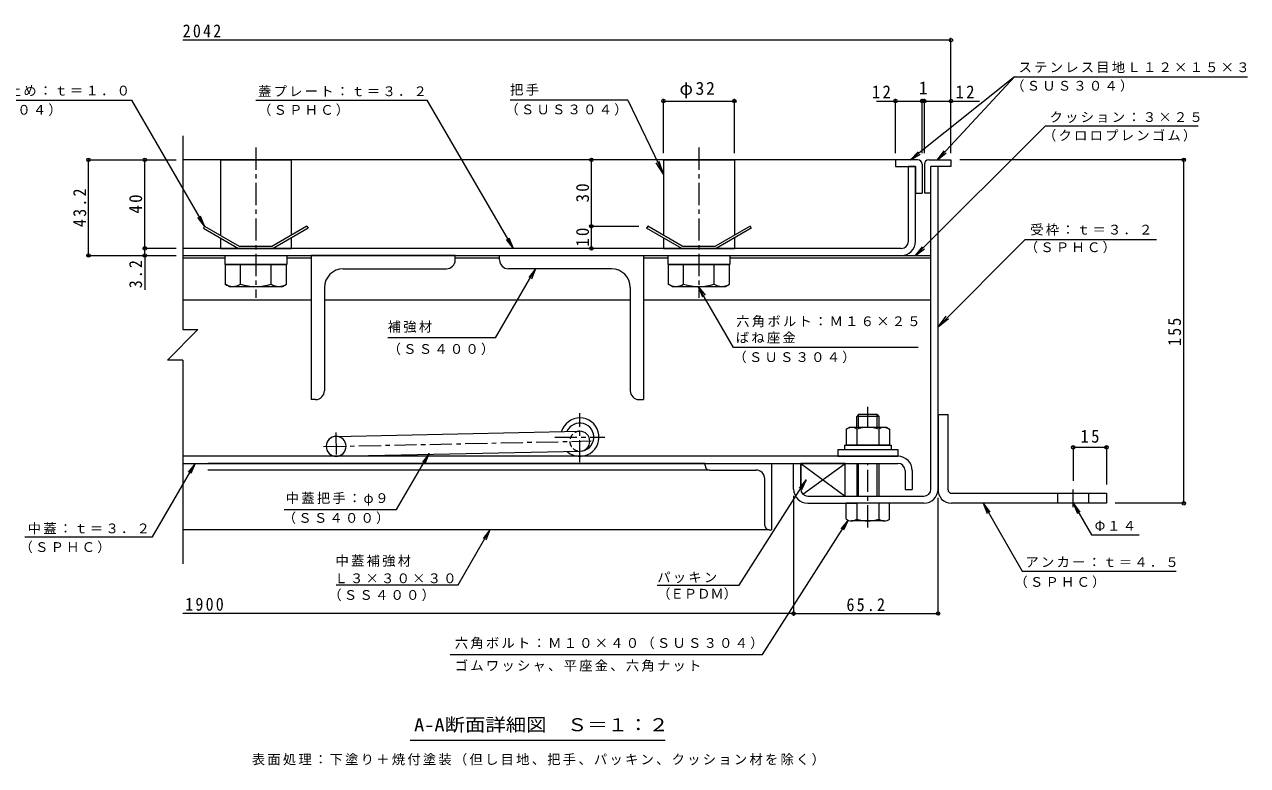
# Model space of a CAD drawing. Units: millimetres on the paper, enlarged 10 times, with parts at other scales. Extents: x -2660 to 2752, y -1962 to 1834.
# Drawn here: x -8 to 2752, y 161 to 1834 of the extents above; entities that cross this region are included whole.
import ezdxf
from ezdxf.enums import TextEntityAlignment as Align

# ---------------------------------------------------------------- set-up
doc = ezdxf.new("R2010")
doc.units = ezdxf.units.MM
doc.header["$LTSCALE"] = 10
doc.header["$PDMODE"] = 32
doc.header["$PDSIZE"] = 8
doc.linetypes.add('CHAIN1', pattern=[8, 5, -1, 1, -1])
doc.linetypes.add('DASHED1', pattern=[1.8, 1.2, -0.6])
for name, color, linetype, lineweight in [('D-1', 2, 'Continuous', 9), ('D-2', 3, 'Continuous', 9), ('D-3', 4, 'Continuous', 9), ('D-5', 7, 'Continuous', 9), ('D-6', 6, 'Continuous', 9), ('D-7', 5, 'Continuous', 5), ('D-9', 134, 'Continuous', 5), ('D-A', 3, 'Continuous', 9), ('D-B', 6, 'Continuous', 9), ('D-C', 2, 'Continuous', 9), ('D-E', 3, 'Continuous', 9), ('D-F', 7, 'Continuous', 9)]:
    doc.layers.add(name, color=color, linetype=linetype, lineweight=lineweight)
doc.styles.add('ＭＳ ゴシック', font='')
doc.styles.get('ＭＳ ゴシック').set_extended_font_data('MS Gothic')

msp = doc.modelspace()

# ---------------------------------------------------------------- linework, layer by layer
at = {"layer": 'D-1'}
for p, q in [((2037.93, 785.21), (2037.93, 1513.21)), ((2053.93, 785.21), (2053.93, 1513.21)), ((1743.93, 785.21), (1743.93, 843.21)), ((1759.93, 769.21), (2021.93, 769.21)), ((1759.93, 753.21), (1870.43, 753.21)), ((2021.93, 753.21), (1920.43, 753.21))]:
    msp.add_line(p, q, dxfattribs=at)
msp.add_lwpolyline([(1727.93, 785.21), (1727.93, 843.21), (1743.93, 843.21)], dxfattribs=at)
for centre, radius, start, end in [((1759.93, 785.21), 32, 180, 270), ((1759.93, 785.21), 16, 180, 270), ((2021.93, 785.21), 16, 270, 0), ((2021.93, 785.21), 32, 270, 0)]:
    msp.add_arc(centre, radius, start, end, dxfattribs=at)
at = {"layer": 'D-2'}
for p, q in [((2002.93, 1513.21), (1986.93, 1513.21)), ((1986.93, 1344.21), (1986.93, 1513.21)), ((2002.93, 1344.21), (2002.93, 1513.21)), ((1970.93, 1328.21), (349.21, 1328.21)), ((349.21, 1312.21), (1970.93, 1312.21))]:
    msp.add_line(p, q, dxfattribs=at)
at = {"layer": 'D-2', "linetype": 'CHAIN1'}
for p, q in [((1245.43, 845.72), (1245.43, 956.7)), ((1188.69, 902.46), (1302.17, 902.46))]:
    msp.add_line(p, q, dxfattribs=at)
at = {"layer": 'D-2'}
for centre, radius, start, end in [((1970.93, 1344.21), 16, 270, 0), ((1970.93, 1344.21), 32, 270, 0), ((1245.43, 902.46), 43.25, 228.42634, 163.35534), ((1245.43, 902.46), 31.75, 271.76079, 156.52842)]:
    msp.add_arc(centre, radius, start, end, dxfattribs=at)
at = {"layer": 'D-3'}
for p, q in [((1957.93, 1528.21), (349.21, 1528.21)), ((2017.93, 1518.21), (2017.93, 1453.21)), ((2022.93, 1518.21), (2022.93, 1453.21)), ((2032.93, 1528.21), (2082.93, 1528.21)), ((2037.93, 1453.21), (2037.93, 1513.21)), ((2002.93, 1453.21), (2017.93, 1453.21)), ((2037.93, 1453.21), (2022.93, 1453.21)), ((629.62, 1378.21), (551.68, 1333.21)), ((1475.34, 1328.21), (1396.24, 1373.88)), ((1629.62, 1378.21), (1551.68, 1333.21)), ((1632.12, 1373.88), (1553.02, 1328.21)), ((1629.62, 1378.21), (1632.12, 1373.88)), ((475.34, 1328.21), (553.02, 1328.21)), ((1475.34, 1328.21), (1553.02, 1328.21)), ((1476.68, 1333.21), (1551.68, 1333.21))]:
    msp.add_line(p, q, dxfattribs=at)
for points in [[(2007.93, 1528.21), (1957.93, 1528.21), (1957.93, 1513.21), (2002.93, 1513.21), (2002.93, 1453.21)], [(2082.93, 1528.21), (2082.93, 1513.21), (2037.93, 1513.21)], [(398.74, 1378.21), (396.24, 1373.88), (475.34, 1328.21)], [(398.74, 1378.21), (476.68, 1333.21), (551.68, 1333.21)], [(629.62, 1378.21), (632.12, 1373.88), (553.02, 1328.21)], [(1476.68, 1333.21), (1398.74, 1378.21), (1396.24, 1373.88)]]:
    msp.add_lwpolyline(points, dxfattribs=at)
for centre, start, end in [((2007.93, 1518.21), 0, 90), ((2032.93, 1518.21), 90, 180)]:
    msp.add_arc(centre, 10, start, end, dxfattribs=at)
at = {"layer": 'D-5'}
for p, q in [((2226.48, 1715.61), (1991.84, 1528.21)), ((2226.48, 1715.61), (2052.96, 1528.21)), ((2226.48, 1715.61), (2752.32, 1715.61)), ((-185.47, 1662.96), (233.47, 1662.96)), ((233.47, 1662.96), (398.74, 1378.21)), ((513.99, 1662.96), (901.17, 1662.96)), ((1095.47, 1328.21), (901.17, 1662.96)), ((1353.77, 1662.96), (1088.15, 1662.96)), ((1353.77, 1662.96), (1434.18, 1495.87)), ((2295.99, 1604.98), (2003.22, 1312.21)), ((2295.99, 1604.98), (2640.53, 1604.98)), ((1991.85, 1528.21), (2009.18, 1546.23)), ((2052.96, 1528.21), (2067.41, 1548.61)), ((1434.18, 1495.87), (1417.76, 1520.97)), ((1434.18, 1495.87), (1424.81, 1524.37)), ((1991.85, 1528.21), (2013.25, 1541.13)), ((2052.96, 1528.21), (2072.2, 1544.18)), ((398.74, 1378.21), (383.48, 1398.01)), ((398.74, 1378.21), (389.12, 1401.28)), ((1095.47, 1328.21), (1080.2, 1348.01)), ((1095.47, 1328.21), (1085.85, 1351.28)), ((2003.22, 1312.21), (2018.44, 1332.04)), ((2003.22, 1312.21), (2023.05, 1327.43)), ((2250.33, 1348.59), (2053.93, 1151.52)), ((2250.33, 1348.59), (2546.67, 1348.59)), ((1055.37, 1126.5), (1145.75, 1282.21)), ((1145.75, 1282.21), (1130.49, 1262.41)), ((1145.75, 1282.21), (1136.13, 1259.13)), ((1512.77, 1242.21), (1527.99, 1222.38)), ((1512.77, 1242.21), (1522.34, 1219.11)), ((1592.02, 1104.95), (1512.77, 1242.21)), ((2053.93, 1151.52), (2072.15, 1175.35)), ((2053.93, 1151.52), (2077.7, 1169.82)), ((1055.37, 1126.5), (811.82, 1126.5)), ((2009, 1104.95), (1592.02, 1104.95)), ((905.45, 865.86), (890.18, 846.06)), ((905.45, 865.86), (895.83, 842.79)), ((280.87, 677.39), (377.12, 843.21)), ((377.12, 843.21), (361.85, 823.41)), ((377.12, 843.21), (367.5, 820.13)), ((1604.69, 568.09), (1756.42, 806.19)), ((1756.42, 806.19), (1740.35, 787.04)), ((1756.42, 806.19), (1745.85, 783.54)), ((2155.32, 753.21), (2164.88, 730.11)), ((2155.32, 753.21), (2170.54, 733.38)), ((2358.93, 753.21), (2368.5, 730.11)), ((2358.93, 753.21), (2374.15, 733.38)), ((2358.93, 753.21), (2400.05, 682)), ((970.73, 569.26), (1042.67, 693.21)), ((1042.67, 693.21), (1027.41, 673.41)), ((1042.67, 693.21), (1033.05, 670.13)), ((1657.97, 412.09), (1850.89, 714.84)), ((1850.89, 714.84), (1834.81, 695.69)), ((1850.89, 714.84), (1840.32, 692.18)), ((-6.85, 677.39), (280.87, 677.39)), ((2400.05, 682), (2508.1, 682)), ((695.36, 569.26), (970.73, 569.26)), ((1420.13, 568.09), (1604.69, 568.09)), ((953.1, 412.09), (1657.97, 412.09)), ((1437.69, 217.6), (862.69, 217.6))]:
    msp.add_line(p, q, dxfattribs=at)
for points in [[(578.05, 738.94), (831.78, 738.94), (905.45, 865.86)], [(2155.32, 753.21), (2243.82, 599.91), (2591.26, 599.91)]]:
    msp.add_lwpolyline(points, dxfattribs=at)
at = {"layer": 'D-6'}
for p, q in [((349.21, 1312.21), (2037.93, 1312.21)), ((349.21, 1307.21), (444.18, 1307.21)), ((584.18, 1307.21), (639.18, 1307.21)), ((964.18, 1307.21), (1064.18, 1307.21)), ((1389.18, 1307.21), (1444.18, 1307.21)), ((1584.18, 1307.21), (2037.93, 1307.21)), ((349.21, 1212.21), (639.18, 1212.21)), ((669.18, 1212.21), (1359.18, 1212.21)), ((1389.18, 1212.21), (2037.93, 1212.21)), ((694.96, 904.2), (1245.43, 915.71)), ((695.9, 859.21), (1245.43, 870.7)), ((1245.43, 870.7), (1245.9, 870.71)), ((1743.93, 843.21), (1743.93, 785.21)), ((1748.45, 774.07), (1843.93, 843.21))]:
    msp.add_line(p, q, dxfattribs=at)
at = {"layer": 'D-6', "linetype": 'CHAIN1'}
for p, q in [((694.77, 913.21), (696.03, 853.34)), ((666.92, 881.12), (1270.71, 893.74))]:
    msp.add_line(p, q, dxfattribs=at)
at = {"layer": 'D-6'}
msp.add_lwpolyline([(1759.93, 769.21), (1843.93, 769.21), (1843.93, 843.21), (1743.93, 843.21), (1843.93, 769.21)], dxfattribs=at)
at = {"layer": 'D-6', "linetype": 'DASHED1'}
msp.add_arc((1245.43, 893.21), 22.5, 90, 270, dxfattribs=at)
at = {"layer": 'D-6'}
for centre, start, end in [((1245.43, 893.21), 270, 90), ((695.43, 881.71), 90, 270), ((695.43, 881.71), 270, 90)]:
    msp.add_arc(centre, 22.5, start, end, dxfattribs=at)
at = {"layer": 'D-7', "linetype": 'CHAIN1'}
for p, q in [((1895.43, 924.21), (1895.43, 970.87)), ((1895.43, 698.82), (1895.43, 843.21))]:
    msp.add_line(p, q, dxfattribs=at)
at = {"layer": 'D-7'}
for p, q in [((1874.49, 953.21), (1870.43, 949.15)), ((1920.43, 949.15), (1870.43, 949.15)), ((1870.43, 924.21), (1870.43, 949.15)), ((1916.37, 953.21), (1874.49, 953.21)), ((1874.49, 924.21), (1874.49, 953.21)), ((1916.37, 953.21), (1920.43, 949.15)), ((1916.37, 924.21), (1916.37, 953.21)), ((1920.43, 949.15), (1920.43, 925.71)), ((1920.43, 949.15), (1920.43, 924.21)), ((1870.43, 843.21), (1870.43, 769.21)), ((1874.49, 769.21), (1874.49, 843.21)), ((1916.37, 769.21), (1916.37, 843.21)), ((1920.43, 843.21), (1920.43, 769.21)), ((1944.43, 753.21), (1846.43, 753.21)), ((1846.43, 717.68), (1846.43, 753.21)), ((1870.43, 753.21), (1870.43, 717.68)), ((1920.43, 753.21), (1920.43, 717.68)), ((1944.43, 717.68), (1944.43, 753.21)), ((1932.43, 713.21), (1858.43, 713.21))]:
    msp.add_line(p, q, dxfattribs=at)
at = {"layer": 'D-7', "color": 2, "lineweight": 9}
for p, q in [((1846.36, 920.41), (1852.93, 924.21)), ((1846.36, 920.41), (1846.36, 884.21)), ((1937.93, 924.21), (1852.93, 924.21)), ((1870.9, 920.41), (1870.9, 884.21)), ((1919.97, 920.41), (1919.97, 884.21))]:
    msp.add_line(p, q, dxfattribs=at)
at = {"layer": 'D-7', "color": 6, "lineweight": 9}
for p, q in [((1842.93, 884.21), (1842.93, 874.21)), ((1842.93, 874.21), (1947.93, 874.21))]:
    msp.add_line(p, q, dxfattribs=at)
at = {"layer": 'D-7', "color": 134}
for p, q in [((1827.93, 874.21), (1827.93, 859.21)), ((1827.93, 874.21), (1962.93, 874.21)), ((1827.93, 859.21), (1962.93, 859.21)), ((1962.93, 874.21), (1962.93, 859.21))]:
    msp.add_line(p, q, dxfattribs=at)
at = {"layer": 'D-7', "color": 2, "lineweight": 9}
msp.add_lwpolyline([(1937.93, 924.21), (1944.51, 920.41), (1944.51, 884.21), (1846.36, 884.21)], dxfattribs=at)
at = {"layer": 'D-7', "color": 6, "lineweight": 9}
msp.add_lwpolyline([(1842.93, 884.21), (1947.93, 884.21), (1947.93, 874.21)], dxfattribs=at)
at = {"layer": 'D-7', "color": 2, "lineweight": 9}
for centre, radius, start, end in [((1860.84, 895.33), 28.97, 94.38438, 120), ((1857.86, 900.01), 24.21, 57.42749, 88.18784), ((1895.43, 843.01), 81.2, 72.41188, 107.5881), ((1933, 900.01), 24.21, 91.81215, 122.57249), ((1930.02, 895.33), 28.97, 59.99998, 85.6156)]:
    msp.add_arc(centre, radius, start, end, dxfattribs=at)
at = {"layer": 'D-7'}
for centre, radius, start, end in [((1858.43, 731.54), 18.33, 229.1022, 310.89809), ((1895.43, 785.29), 72.08, 249.70546, 290.29454), ((1932.43, 731.54), 18.33, 229.10191, 310.8978)]:
    msp.add_arc(centre, radius, start, end, dxfattribs=at)
at = {"layer": 'D-9'}
for p, q in [((639.18, 1312.21), (639.18, 987.21)), ((964.18, 1312.21), (639.18, 1312.21)), ((964.18, 1302.16), (964.18, 1312.21)), ((1064.18, 1312.21), (1389.18, 1312.21)), ((1064.18, 1302.16), (1064.18, 1312.21)), ((1389.18, 1312.21), (1389.18, 987.21)), ((711.68, 1282.21), (944.23, 1282.21)), ((1316.68, 1282.21), (1084.13, 1282.21)), ((669.18, 1239.71), (669.18, 1007.16)), ((1359.18, 1239.71), (1359.18, 1007.16)), ((649.23, 987.21), (639.18, 987.21)), ((1379.13, 987.21), (1389.18, 987.21))]:
    msp.add_line(p, q, dxfattribs=at)
for centre, radius, start, end in [((944.18, 1302.21), 20, 270.13706, 359.86294), ((1084.18, 1302.21), 20, 180.13706, 269.86294), ((711.68, 1239.71), 42.5, 90, 180), ((1316.68, 1239.71), 42.5, 0, 90), ((649.18, 1007.21), 20, 270.13706, 359.86294), ((1379.18, 1007.21), 20, 180.13706, 269.86294)]:
    msp.add_arc(centre, radius, start, end, dxfattribs=at)
at = {"layer": 'D-A'}
for p, q in [((1963.43, 859.21), (349.21, 859.21)), ((349.21, 843.21), (1963.43, 843.21)), ((1979.43, 827.21), (1979.43, 784.21)), ((1995.43, 827.21), (1995.43, 784.21)), ((1979.43, 784.21), (1995.43, 784.21))]:
    msp.add_line(p, q, dxfattribs=at)
for radius in [32, 16]:
    msp.add_arc((1963.43, 827.21), radius, 0, 90, dxfattribs=at)
at = {"layer": 'D-B'}
for p, q in [((1527.93, 843.21), (405.74, 843.21)), ((1537.93, 828.21), (405.74, 828.21)), ((1527.93, 843.21), (1677.93, 843.21)), ((1527.93, 838.21), (1527.93, 843.21)), ((1537.93, 828.21), (1642.93, 828.21)), ((1677.93, 843.21), (1677.93, 693.21)), ((1662.93, 703.21), (1662.93, 808.21)), ((1672.93, 693.21), (349.21, 693.21)), ((1672.93, 693.21), (1677.93, 693.21))]:
    msp.add_line(p, q, dxfattribs=at)
for centre, radius, start, end in [((1537.93, 838.21), 10, 180, 270), ((1642.93, 808.21), 20, 0, 90), ((1672.93, 703.21), 10, 180, 270)]:
    msp.add_arc(centre, radius, start, end, dxfattribs=at)
at = {"layer": 'D-C', "linetype": 'CHAIN1'}
for p, q in [((514.18, 1555.89), (514.18, 1216.58)), ((1514.18, 1555.89), (1514.18, 1216.58))]:
    msp.add_line(p, q, dxfattribs=at)
at = {"layer": 'D-C'}
for p, q in [((434.18, 1528.21), (594.18, 1528.21)), ((434.18, 1528.21), (434.18, 1357.75)), ((594.18, 1528.21), (594.18, 1357.75)), ((1434.18, 1528.21), (1434.18, 1357.75)), ((1434.18, 1528.21), (1594.18, 1528.21)), ((1594.18, 1528.21), (1594.18, 1357.75)), ((434.18, 1351.97), (434.18, 1328.21)), ((434.18, 1328.21), (594.18, 1328.21)), ((594.18, 1351.97), (594.18, 1328.21)), ((1434.18, 1351.97), (1434.18, 1328.21)), ((1434.18, 1328.21), (1594.18, 1328.21)), ((1594.18, 1351.97), (1594.18, 1328.21))]:
    msp.add_line(p, q, dxfattribs=at)
at = {"layer": 'D-C', "color": 134, "lineweight": 5}
for p, q in [((444.18, 1312.21), (584.18, 1312.21)), ((584.18, 1312.21), (584.18, 1292.21)), ((1444.18, 1312.21), (1444.18, 1292.21)), ((1444.18, 1312.21), (1584.18, 1312.21)), ((1584.18, 1312.21), (1584.18, 1292.21)), ((1444.18, 1292.21), (1584.18, 1292.21))]:
    msp.add_line(p, q, dxfattribs=at)
at = {"layer": 'D-C', "color": 5, "lineweight": 5}
for p, q in [((479.54, 1247.57), (479.54, 1292.21)), ((548.82, 1247.57), (548.82, 1292.21)), ((583.46, 1247.57), (583.46, 1292.21)), ((1444.9, 1292.21), (1444.9, 1247.57)), ((1583.46, 1292.21), (1444.9, 1292.21)), ((1479.54, 1247.57), (1479.54, 1292.21)), ((1548.82, 1247.57), (1548.82, 1292.21)), ((1583.46, 1247.57), (1583.46, 1292.21)), ((454.18, 1242.21), (444.9, 1247.57)), ((454.18, 1242.21), (574.18, 1242.21)), ((574.18, 1242.21), (583.46, 1247.57)), ((1454.18, 1242.21), (1444.9, 1247.57))]:
    msp.add_line(p, q, dxfattribs=at)
at = {"layer": 'D-C', "color": 134, "lineweight": 5}
msp.add_lwpolyline([(444.18, 1312.21), (444.18, 1292.21), (584.18, 1292.21)], dxfattribs=at)
at = {"layer": 'D-C', "color": 5, "lineweight": 5}
for points in [[(583.46, 1292.21), (444.9, 1292.21), (444.9, 1247.57)], [(1454.18, 1242.21), (1574.18, 1242.21), (1583.46, 1247.57)]]:
    msp.add_lwpolyline(points, dxfattribs=at)
for centre, radius, start, end in [((465.35, 1282.98), 40.89, 240, 265.61574), ((461.14, 1276.38), 34.18, 271.81354, 302.57069), ((514.18, 1356.85), 114.64, 252.41203, 287.58795), ((567.23, 1276.38), 34.18, 237.42929, 268.18645), ((563.02, 1282.98), 40.89, 274.38425, 299.99998), ((1465.35, 1282.98), 40.89, 240, 265.61574), ((1461.14, 1276.38), 34.18, 271.81354, 302.57069), ((1514.18, 1356.85), 114.64, 252.41203, 287.58795), ((1567.23, 1276.38), 34.18, 237.42929, 268.18645), ((1563.02, 1282.98), 40.89, 274.38425, 299.99998)]:
    msp.add_arc(centre, radius, start, end, dxfattribs=at)
at = {"layer": 'D-E'}
for p, q in [((2053.93, 953.21), (2053.93, 785.21)), ((2053.93, 953.21), (2076.43, 953.21)), ((2076.43, 783.21), (2076.43, 953.21)), ((2083.93, 775.71), (2433.93, 775.71)), ((2323.93, 753.21), (2323.93, 775.71)), ((2393.93, 753.21), (2393.93, 775.71)), ((2433.93, 775.71), (2433.93, 753.21)), ((2433.93, 753.21), (2083.93, 753.21))]:
    msp.add_line(p, q, dxfattribs=at)
at = {"layer": 'D-E', "linetype": 'CHAIN1'}
msp.add_line((2358.93, 744.48), (2358.93, 783.92), dxfattribs=at)
at = {"layer": 'D-E'}
for radius, start in [(30, 176.17647), (7.5, 180.00027)]:
    msp.add_arc((2083.93, 783.21), radius, start, 270, dxfattribs=at)
at = {"layer": 'D-F'}
for p, q in [((2082.93, 1798.02), (349.21, 1798.02)), ((2082.93, 1543.21), (2082.93, 1803.02)), ((1434.18, 1543.21), (1434.18, 1665.83)), ((1434.18, 1660.83), (1594.18, 1660.83)), ((1594.18, 1543.21), (1594.18, 1665.83)), ((1915.07, 1660.83), (2017.93, 1660.83)), ((1957.93, 1543.21), (1957.93, 1665.83)), ((2017.93, 1543.21), (2017.93, 1665.83)), ((2017.93, 1660.83), (2022.93, 1660.83)), ((2022.93, 1543.21), (2022.93, 1665.83)), ((2022.93, 1660.83), (2147.28, 1660.83)), ((133.68, 1528.21), (334.21, 1528.21)), ((136.68, 1312.21), (136.68, 1528.21)), ((1271.53, 1378.21), (1271.53, 1528.21)), ((2611.56, 1528.21), (2102.93, 1528.21)), ((2608.56, 753.21), (2608.56, 1528.21)), ((1268.53, 1378.21), (1378.74, 1378.21)), ((1271.53, 1328.21), (1271.53, 1378.21)), ((334.21, 1328.21), (258.91, 1328.21)), ((133.68, 1312.21), (334.21, 1312.21)), ((263.91, 1312.21), (263.91, 1234.66)), ((349.21, 1076.3), (314.81, 1076.3)), ((349.21, 1076.3), (349.21, 616.67)), ((2358.93, 882.46), (2358.93, 803.92)), ((2358.93, 879.46), (2433.93, 879.46)), ((2433.93, 882.46), (2433.93, 795.71)), ((1727.93, 770.21), (1727.93, 499.42)), ((2053.93, 501.42), (2053.93, 765.21)), ((2611.56, 753.21), (2453.93, 753.21)), ((1727.93, 504.42), (349.21, 504.42)), ((1727.93, 504.42), (2053.93, 504.42))]:
    msp.add_line(p, q, dxfattribs=at)
for points in [[(349.21, 1582.47), (349.21, 1145.12), (383.62, 1145.12), (314.81, 1076.3)], [(263.91, 1312.21), (263.91, 1328.21), (263.91, 1528.21)]]:
    msp.add_lwpolyline(points, dxfattribs=at)
for p in [(2082.93, 1798.02), (1434.18, 1660.83), (1594.18, 1660.83), (1957.93, 1660.83), (2017.93, 1660.83), (2022.93, 1660.83), (2082.93, 1660.83), (136.68, 1528.21), (263.91, 1528.21), (1271.53, 1528.21), (2608.56, 1528.21), (1271.53, 1378.21), (263.91, 1328.21), (1271.53, 1328.21), (136.68, 1312.21), (263.91, 1312.21), (2358.93, 879.46), (2433.93, 879.46), (2608.56, 753.21), (1727.93, 504.42), (2053.93, 504.42)]:
    msp.add_point(p, dxfattribs=at)

# ---------------------------------------------------------------- texts
at = {"layer": 'D-5', "style": 'ＭＳ ゴシック'}
msp.add_text('（ＥＰＤＭ）', height=21.99, dxfattribs=at).set_placement((1420.13, 531.53), align=Align.BOTTOM_LEFT)
at = {"layer": 'D-5', "color": 2, "style": 'ＭＳ ゴシック', "width": 1.15}
msp.add_text('A-A断面詳細図\u3000Ｓ＝１：２', height=29.33, dxfattribs=at).set_placement((871.44, 230.1), align=Align.BOTTOM_LEFT)
at = {"layer": 'D-5', "char_height": 21.99, "attachment_point": 7, "style": 'ＭＳ ゴシック'}
for s, insert in [('\\T1.17;ステンレス目地Ｌ１２×１５×３', (2235.67, 1723.78)), ('\\T1.17;モルタル止め：ｔ＝１．０', (-185.87, 1671.96)), ('\\T1.17;蓋プレート：ｔ＝３．２', (519.32, 1670.51)), ('\\T1.17;把手', (1088.15, 1672.8)), ('\\T1.17;（ＳＵＳ３０４）', (2218.84, 1681.34)), ('\\T1.17;（ＳＵＳ３０４）', (1077.44, 1627.89)), ('\\T1.17;（ＳＵＳ３０４）', (-199.43, 1627.05)), ('\\T1.17;（ＳＰＨＣ）', (519.32, 1626.84)), ('\\T1.17;クッション：３×２５', (2305.54, 1611.31)), ('\\T1.17;（クロロプレンゴム）', (2290.73, 1569.21)), ('\\T1.17;受枠：ｔ＝３．２', (2261.83, 1357.15)), ('\\T1.17;（ＳＰＨＣ）', (2249.67, 1317)), ('\\T1.17;補強材', (811.82, 1137.98)), ('\\T1.17;六角ボルト：Ｍ１６×２５', (1598.55, 1150.3)), ('\\T1.17;ばね座金', (1597.5, 1113.58)), ('\\T1.17;（ＳＳ４００）', (811.82, 1087.45)), ('\\T1.17;（ＳＵＳ３０４）', (1592.02, 1069.09)), ('\\T1.17;中蓋把手：φ９', (581.77, 747.83)), ('\\T1.17;（ＳＳ４００）', (575.13, 706.29)), ('\\T1.17;中蓋：ｔ＝３．２', (-0.42, 683.08)), ('\\T1.17;Φ１４', (2407.35, 690.52)), ('\\T1.17;（ＳＰＨＣ）', (-19.09, 640.52)), ('\\T1.17;中蓋補強材', (694.08, 609.76)), ('\\T1.17;アンカー：ｔ＝４．５', (2251.13, 608.43)), ('\\T1.17;Ｌ３×３０×３０', (691.73, 572.57)), ('\\T1.17;パッキン', (1420.13, 572.91)), ('\\T1.17;（ＳＰＨＣ）', (2226.15, 561.83)), ('\\T1.17;（ＳＳ４００）', (677.89, 532.43)), ('\\T1.17;六角ボルト：Ｍ１０×４０（ＳＵＳ３０４）', (963.24, 424.11)), ('\\T1.17;ゴムワッシャ、平座金、六角ナット', (963.24, 373.28)), ('\\T1.17;表面処理：下塗り＋焼付塗装（但し目地、把手、パッキン、クッション材を除く）', (505.19, 161.47))]:
    msp.add_mtext(s, dxfattribs=dict(at, insert=insert))
at = {"layer": 'D-F', "color": 2, "style": 'ＭＳ ゴシック'}
msp.add_text('1', height=29.33, dxfattribs=at).set_placement((2010.43, 1666.83), align=Align.BOTTOM_LEFT)
at = {"layer": 'D-F', "color": 2, "char_height": 29.33, "attachment_point": 7, "style": 'ＭＳ ゴシック'}
for s, insert in [('\\T1.28;\\W0.9;2042', (349.21, 1804.02)), ('\\T1.19;φ32', (1470.43, 1666.83)), ('\\T1.27;\\W0.95;12', (1904.47, 1666.83)), ('\\T1.27;\\W0.95;12', (2093.21, 1666.83)), ('\\T1.27;\\W0.95;15', (2375.18, 889.46)), ('\\T1.28;\\W0.9;1900', (354.94, 510.42)), ('\\T1.28;\\W0.9;65.2', (1847.18, 509.42))]:
    msp.add_mtext(s, dxfattribs=dict(at, insert=insert))
at = {"layer": 'D-F', "color": 2, "char_height": 29.33, "attachment_point": 7, "rotation": 90, "style": 'ＭＳ ゴシック'}
for s, insert in [('\\T1.27;\\W0.95;30', (1266.53, 1431.96)), ('\\T1.28;\\W0.9;43.2', (131.68, 1376.46)), ('\\T1.27;\\W0.95;40', (257.91, 1406.96)), ('\\T1.27;\\W0.95;10', (1266.53, 1331.96)), ('\\T1.27;\\W0.9;3.2', (257.91, 1238.27)), ('\\T1.27;\\W0.9;155', (2602.56, 1108.21))]:
    msp.add_mtext(s, dxfattribs=dict(at, insert=insert))

doc.saveas('drawing.dxf')
